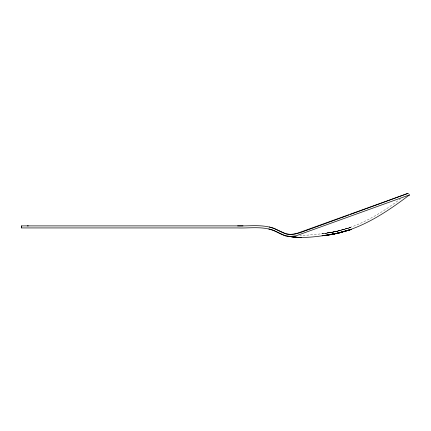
<?xml version="1.0" encoding="UTF-8"?>
<svg xmlns="http://www.w3.org/2000/svg" width="431" height="431" viewBox="0 0 431 431"><rect width="100%" height="100%" fill="white"/><g stroke="black" fill="none" stroke-linecap="round" stroke-linejoin="round"><path stroke-width="0.32" stroke-dasharray="2.15 1.62" d="M400.76 198.632C377.707 216.13 351.281 231.242 321.914 233.71L331.256 232.471L339.229 230.768C326.725 233.834 313.822 234.496 301.053 235.692M329.909 232.654L331.256 232.471L321.93 233.715M299.841 235.525L301.14 235.665M350.683 227.498L336.589 231.355L327.463 232.95L336.589 231.355L350.683 227.498L336.573 231.35L327.436 232.939L336.573 231.35L350.683 227.498"/><path stroke-width="0.65" d="M268.804 228.953L272.963 230.176L285.505 235.838L290.392 236.447L296.065 235.805L409.45 194.92C383.768 214.39 355.139 233.09 322.167 235.746L331.595 234.486L339.725 232.751C321.909 236.14 303.349 239.507 285.338 235.795C282.278 234.847 279.401 233.381 276.6 231.84C264.591 225.666 250.54 228.403 237.594 227.934L21.55 227.934L21.55 225.898L237.583 225.892C249.969 226.28 263.05 224.023 274.854 228.78C280.592 231.458 286.367 235.461 293.053 234.324M387.286 200.986L408.259 193.26L295.935 233.78L290.489 234.41L286.001 233.855L273.68 228.263L269.294 226.97M408.593 195.232L409.45 194.92M352.73 213.609L365.316 209.019M365.93 208.793L386.682 201.207M318.994 225.887L305.498 230.774M319.592 225.672L328.6 222.396M329.209 222.175L340.172 218.188M340.797 217.957L348.965 214.983M350.22 214.525L352.105 213.841M300.569 232.557L304.868 231.005M299.954 232.778L293.662 234.232M330.232 234.669L331.595 234.486L322.151 235.735M292.433 236.387L288.107 236.393L300.515 237.648M237.583 225.892L243.036 225.86M27.245 225.898L28.327 225.892M288.097 236.387L301.145 237.707L288.15 236.398M21.679 225.898L21.679 227.934M351.367 229.432L337.026 233.354L327.765 234.97L337.01 233.343L351.367 229.432L337.01 233.343L327.738 234.954L337.026 233.354L351.367 229.432"/></g></svg>
